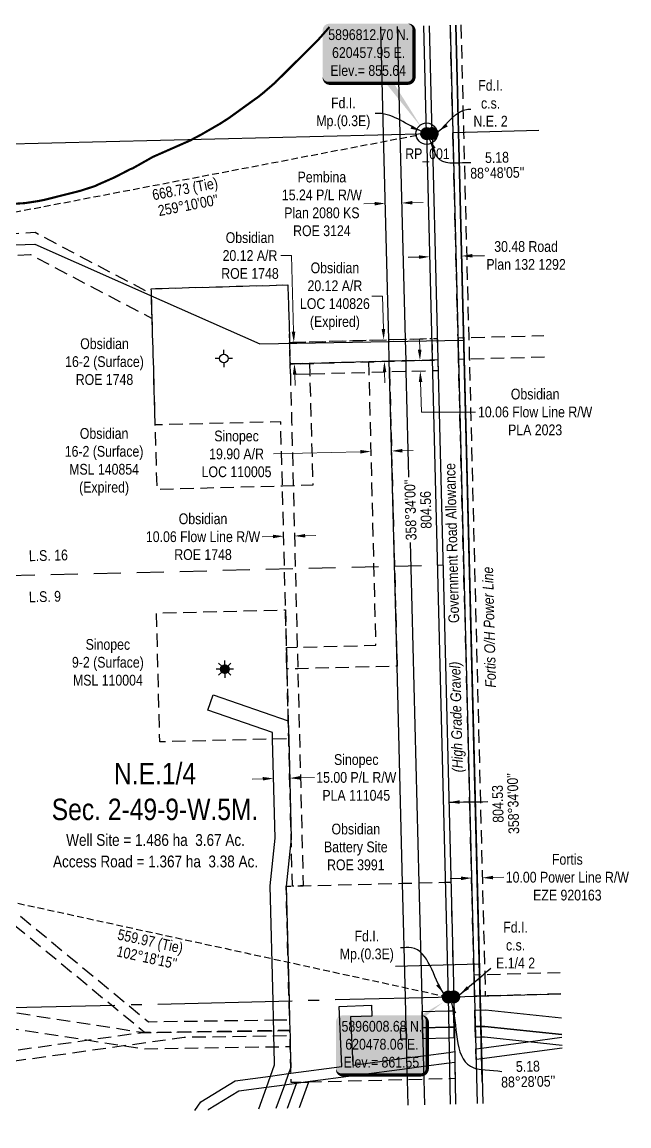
# Model space of a CAD drawing. Extents: x 618101 to 622839, y 5895887 to 5899273.
# Drawn here: x 620082 to 620646, y 5895889 to 5896917 of the extents above; entities that cross this region are included whole.
import ezdxf
from ezdxf.enums import TextEntityAlignment as Align

# ---------------------------------------------------------------- set-up
doc = ezdxf.new("R2010")
doc.units = 0
doc.header["$LTSCALE"] = 5
doc.header["$PDSIZE"] = 0.5
for name, pattern in [('DASHDOT2', [12.7, 6.35, -3.175, 0, -3.175]), ('foc-ACCESSROAD', [3.75, 2.5, -1.25]), ('foc-FLOWLINE', [3.75, 2.5, -1.25]), ('foc-LSD', [8, 5, -3]), ('foc-QUARTERLINE', [33, 25, -3, 2, -3]), ('foc-TIELINE', [1.875, 1.25, -0.625])]:
    doc.linetypes.add(name, pattern=pattern)
doc.layers.get('Defpoints').update_dxf_attribs({"color": 9})
for name, color, linetype in [('35', 37, 'Continuous'), ('AS-POWER', 104, 'foc-POWER'), ('AS-POWER-T', 104, 'Continuous'), ('AS-WILDLIFE', 131, 'DASHDOT2'), ('C-AR', 13, 'foc-ACCESSROAD'), ('C-FLOWLINE', 13, 'foc-FLOWLINE'), ('C-RW', 13, 'Continuous'), ('C-SYMBOL', 7, 'Continuous'), ('C-WS', 13, 'foc-ACCESSROAD'), ('DETAIL-T', 7, 'Continuous'), ('F-AR', 190, 'foc-ACCESSROAD'), ('F-EZE', 190, 'foc-FLOWLINE'), ('F-RW', 190, 'Continuous'), ('F-WS', 190, 'foc-ACCESSROAD'), ('F-WS-S', 8, 'Continuous'), ('L-AREAREQUIRED', 7, 'Continuous'), ('L-AREAWORK', 5, 'Continuous'), ('L-BD', 7, 'Continuous'), ('L-MON', 1, 'Continuous'), ('L-MON-T', 1, 'Continuous'), ('L-QSEC', 8, 'foc-QUARTERLINE'), ('L-ROAD-T', 7, 'Continuous'), ('L-SEC', 7, 'Continuous'), ('L-SECTION-LSD', 7, 'foc-LSD'), ('L-TIE', 7, 'foc-TIELINE'), ('L-TITLEDB', 4, 'Continuous'), ('L-TITLEDB-T', 4, 'Continuous')]:
    doc.layers.add(name, color=color, linetype=linetype)
for name, color, linetype, lineweight in [('C-AR-T', 13, 'Continuous', 9), ('C-FLOWLINE-T', 13, 'Continuous', 9), ('C-WS-T', 13, 'Continuous', 9), ('F-AR-T', 190, 'Continuous', 9), ('F-EZE-T', 190, 'Continuous', 9), ('F-RW-T', 190, 'Continuous', 9), ('F-WS-T', 190, 'Continuous', 9), ('T-TEXT', 48, 'Continuous', 18)]:
    doc.layers.add(name, color=color, linetype=linetype, lineweight=lineweight)
doc.styles.add('100L', font='ARIALN.TTF', dxfattribs={"height": 11})
doc.styles.add('175L', font='ARIALN.TTF', dxfattribs={"height": 20})
doc.styles.add('80', font='ARIALN.TTF', dxfattribs={"height": 10})
doc.styles.add('80CG', font='ARIALN.TTF', dxfattribs={"height": 10})
doc.styles.add('80L', font='ARIALN.TTF', dxfattribs={"height": 10})
doc.styles.add('80LS', font='ARIALNI.TTF', dxfattribs={"height": 10})
doc.styles.add('foc-LtypeFont', font='ARIALN.TTF', dxfattribs={"height": 7.35})
doc.linetypes.add('foc-POWER', pattern='A,6,-1,["P",foc-LtypeFont,S=0.2,R=0,X=-0.625,Y=-0.75],-1.24,4', length=12.24)
doc.linetypes.add('foc-POWER-NOLINE', pattern='A,0,-4,["P",foc-LtypeFont,S=0.2,R=0,X=-0.625,Y=-0.75],-8.24', length=12.24)
doc.dimstyles.new('Compass 5 000', dxfattribs={"dimscale": 5, "dimtxt": 9, "dimasz": 2, "dimexe": 0.2, "dimexo": 0.0625, "dimgap": 0.5, "dimtad": 0, "dimtih": 1, "dimtoh": 1, "dimzin": 0, "dimdsep": 46, "dimtxsty": '80CG', "dimcen": 0.1, "dimse1": 1, "dimse2": 1, "dimclrd": 256, "dimclrt": 256, "dimaunit": 1, "dimadec": 4, "dimazin": 0, "dimtfac": 0.06, "dimtofl": 0, "dimtmove": 0, "dimatfit": 1, "dimfxl": 0.2, "dimtolj": 1, "dimtzin": 0, "dimlwd": -1, "dimarcsym": 0})

# ---------------------------------------------------------------- blocks, each defined once
blk = doc.blocks.new('*D417')
at = {"layer": 'Defpoints', "color": 0, "transparency": 16777216}
for p in [(620406.3, 5896516.7), (620408, 5896450.4), (620427, 5896450.8)]:
    blk.add_point(p, dxfattribs=at)
at = {"layer": 'F-AR-T', "transparency": 16777216}
for p, q in [((620396.3, 5896516.4), (620315.5, 5896514.4)), ((620435.4, 5896517.4), (620445.4, 5896517.7))]:
    blk.add_line(p, q, dxfattribs=at)
for points in [[(620396.3, 5896518.1), (620396.3, 5896514.8), (620406.3, 5896516.7)], [(620435.3, 5896519.1), (620435.4, 5896515.7), (620425.4, 5896517.2)]]:
    blk.add_solid(points, dxfattribs=at)
at = {"layer": 'F-AR-T', "transparency": 16777216, "insert": (620281.1, 5896514.4), "char_height": 10, "attachment_point": 5, "style": '80CG'}
blk.add_mtext('\\A1;Sinopec\\P19.90 A/R\\PLOC 110005', dxfattribs=at)
blk = doc.blocks.new('*D418')
at = {"layer": 'C-AR-T', "transparency": 16777216}
for p, q in [((620416.9, 5896661.2), (620406.9, 5896661.2)), ((620417.7, 5896630.7), (620416.9, 5896661.2)), ((620418.8, 5896590.6), (620419.1, 5896580.6))]:
    blk.add_line(p, q, dxfattribs=at)
for points in [[(620419.4, 5896630.7), (620416.1, 5896630.6), (620418, 5896620.7)], [(620420.5, 5896590.6), (620417.2, 5896590.5), (620418.6, 5896600.6)]]:
    blk.add_solid(points, dxfattribs=at)
at = {"layer": 'Defpoints', "color": 0, "transparency": 16777216}
for p in [(620362.9, 5896619.2), (620418, 5896620.7), (620363.4, 5896599.1)]:
    blk.add_point(p, dxfattribs=at)
at = {"layer": 'C-AR-T', "transparency": 16777216, "insert": (620372.6, 5896661.2), "char_height": 10, "attachment_point": 5, "style": '80CG'}
blk.add_mtext('\\A1;Obsidian\\P20.12 A/R\\PLOC 140826\\P(Expired)', dxfattribs=at)
blk = doc.blocks.new('GAS')
h = blk.add_hatch(color=255)
h.dxf.hatch_style = 1
edge = h.paths.add_edge_path()
edge.add_arc((0, 0), 0.9, 0, 360)
for p, q in [((-0.81, 0), (-1.62, 0)), ((-0.57, 0.57), (-1.14, 1.14)), ((0, 0.81), (0, 1.62)), ((0.57, 0.57), (1.14, 1.14)), ((1.62, 0), (0.81, 0)), ((-0.57, -0.57), (-1.14, -1.14)), ((0, -0.81), (0, -1.62)), ((1.14, -1.14), (0.57, -0.57))]:
    blk.add_line(p, q)
blk.add_circle((0, 0), 0.8)
blk = doc.blocks.new('GABD')
for p, q in [((-0.81, 0), (-1.62, 0)), ((0, 0.81), (0, 1.62)), ((1.62, 0), (0.81, 0)), ((0, -0.81), (0, -1.62))]:
    blk.add_line(p, q)
blk.add_circle((0, 0), 0.8)
blk = doc.blocks.new('*D421')
at = {"layer": 'Defpoints', "color": 0, "transparency": 16777216}
for p in [(620315.5, 5896212.2), (620318.9, 5896077.8), (620333.9, 5896078.1)]:
    blk.add_point(p, dxfattribs=at)
at = {"layer": 'F-RW-T', "transparency": 16777216}
for p, q in [((620340.5, 5896212.8), (620353.5, 5896213.1)), ((620305.5, 5896211.9), (620295.5, 5896211.7))]:
    blk.add_line(p, q, dxfattribs=at)
for points in [[(620305.5, 5896213.6), (620305.6, 5896210.3), (620315.5, 5896212.2)], [(620340.5, 5896214.5), (620340.6, 5896211.1), (620330.5, 5896212.5)]]:
    blk.add_solid(points, dxfattribs=at)
at = {"layer": 'F-RW-T', "transparency": 16777216, "insert": (620392.5, 5896213.1), "char_height": 10, "attachment_point": 5, "style": '80CG'}
blk.add_mtext('\\A1;Sinopec\\P15.00 P/L R/W\\PPLA 111045', dxfattribs=at)
blk = doc.blocks.new('*D422')
at = {"layer": 'C-AR-T', "transparency": 16777216}
for p, q in [((620344.9, 5896438.3), (620354.9, 5896438.5)), ((620314.9, 5896437.5), (620304.9, 5896437.3))]:
    blk.add_line(p, q, dxfattribs=at)
for points in [[(620314.9, 5896439.2), (620314.9, 5896435.9), (620324.9, 5896437.8)], [(620344.9, 5896439.9), (620345, 5896436.6), (620335, 5896438)]]:
    blk.add_solid(points, dxfattribs=at)
at = {"layer": 'Defpoints', "color": 0, "transparency": 16777216}
for p in [(620324.9, 5896437.8), (620330.2, 5896224.6), (620340.3, 5896224.9)]:
    blk.add_point(p, dxfattribs=at)
at = {"layer": 'C-AR-T', "transparency": 16777216, "insert": (620249.9, 5896437.3), "char_height": 10, "attachment_point": 5, "style": '80CG'}
blk.add_mtext('\\A1;Obsidian\\P10.06 Flow Line R/W\\PROE 1748', dxfattribs=at)
blk = doc.blocks.new('*D423')
at = {"layer": 'C-AR-T', "transparency": 16777216}
for p, q in [((620332.2, 5896699.1), (620322.2, 5896699.1)), ((620334.1, 5896628.4), (620332.2, 5896699.1)), ((620335.2, 5896588.3), (620335.5, 5896578.3))]:
    blk.add_line(p, q, dxfattribs=at)
for points in [[(620335.8, 5896628.4), (620332.4, 5896628.3), (620334.4, 5896618.4)], [(620336.9, 5896588.3), (620333.5, 5896588.3), (620334.9, 5896598.3)]]:
    blk.add_solid(points, dxfattribs=at)
at = {"layer": 'Defpoints', "color": 0, "transparency": 16777216}
for p in [(620334.4, 5896618.4), (620336, 5896618.4), (620336.5, 5896598.3)]:
    blk.add_point(p, dxfattribs=at)
at = {"layer": 'C-AR-T', "transparency": 16777216, "insert": (620293.6, 5896699.1), "char_height": 10, "attachment_point": 5, "style": '80CG'}
blk.add_mtext('\\A1;Obsidian\\P20.12 A/R\\PROE 1748', dxfattribs=at)
blk = doc.blocks.new('*D424')
at = {"layer": 'Defpoints', "color": 0, "transparency": 16777216}
for p in [(620419.5, 5896747.7), (620434.5, 5896155.3), (620449.7, 5896155.6)]:
    blk.add_point(p, dxfattribs=at)
at = {"layer": 'F-RW-T', "transparency": 16777216}
for p, q in [((620409.5, 5896747.5), (620399.6, 5896747.2)), ((620444.8, 5896748.4), (620454.8, 5896748.6))]:
    blk.add_line(p, q, dxfattribs=at)
for points in [[(620409.5, 5896749.1), (620409.6, 5896745.8), (620419.5, 5896747.7)], [(620444.7, 5896750), (620444.8, 5896746.7), (620434.8, 5896748.1)]]:
    blk.add_solid(points, dxfattribs=at)
at = {"layer": 'F-RW-T', "transparency": 16777216, "insert": (620360.5, 5896747.2), "char_height": 10, "attachment_point": 5, "style": '80CG'}
blk.add_mtext('\\A1;Pembina\\P15.24 P/L R/W\\PPlan 2080 KS\\PROE 3124', dxfattribs=at)
blk = doc.blocks.new('fdia')
at = {"color": 255, "const_width": 1}
blk.add_lwpolyline([(-0.5, 0, 1), (0.5, 0, 1)], format="xyb", close=True, dxfattribs=at)
blk = doc.blocks.new('Fdiaa')
blk.add_blockref('fdia', (0, 0))
blk = doc.blocks.new('fdib')
at = {"color": 1, "const_width": 1.6}
blk.add_lwpolyline([(-0.4, 0, 1), (0.4, 0, 1)], format="xyb", close=True, dxfattribs=at)
at = {"color": 1}
blk.add_circle((0, 0), 0.8, dxfattribs=at)
blk = doc.blocks.new('Fdibb')
blk.add_blockref('fdib', (0, 0))
blk = doc.blocks.new('fdicc')
for name in ['Fdibb', 'Fdiaa']:
    blk.add_blockref(name, (0, 0))
blk = doc.blocks.new('FDI')
blk.add_blockref('fdicc', (0, 0))
blk = doc.blocks.new('*D435')
at = {"layer": 'Defpoints', "color": 0, "transparency": 16777216}
for p in [(620460.8, 5896698), (620475.9, 5896093.8), (620505.6, 5896094.6)]:
    blk.add_point(p, dxfattribs=at)
at = {"layer": 'L-TITLEDB-T', "transparency": 16777216}
for p, q in [((620450.8, 5896697.7), (620440.8, 5896697.5)), ((620500.5, 5896699), (620511.8, 5896699.2))]:
    blk.add_line(p, q, dxfattribs=at)
for points in [[(620450.8, 5896699.4), (620450.9, 5896696.1), (620460.8, 5896698)], [(620500.5, 5896700.6), (620500.5, 5896697.3), (620490.5, 5896698.7)]]:
    blk.add_solid(points, dxfattribs=at)
at = {"layer": 'L-TITLEDB-T', "transparency": 16777216, "insert": (620550.5, 5896699.2), "char_height": 10, "attachment_point": 5, "style": '80CG'}
blk.add_mtext('\\A1;30.48 Road\\PPlan 132 1292', dxfattribs=at)
blk = doc.blocks.new('*U440')
h = blk.add_hatch(color=254)
edge = h.paths.add_edge_path()
edge.add_line((-36.5, -28.5), (36.5, -28.5))
edge.add_arc((36.5, -22.5), 6, 270, 360)
edge.add_line((42.5, -22.5), (42.5, 21))
edge.add_arc((36.5, 21), 6, 0, 90)
edge.add_line((36.5, 27), (-36.5, 27))
edge.add_arc((-36.5, 21), 6, 90, 180)
edge.add_line((-42.5, 21), (-42.5, -22.5))
edge.add_arc((-36.5, -22.5), 6, 180, 270)
at = {"color": 1, "flags": 128}
blk.add_lwpolyline([(-36.5, -28.5, 3, 3, 0), (36.5, -28.5, 3, 3, 0.414214), (42.5, -22.5, 3, 3, 0), (42.5, 21, 3, 0, 0.414214), (36.5, 27, 0, 0, 0), (-36.5, 27, 0, 0, 0.414214), (-42.5, 21, 0, 0, 0), (-42.5, -22.5, 0, 3, 0.414214)], format="xyseb", close=True, dxfattribs=at)
blk.add_lwpolyline([(50.3, -70.9, 0, 10, 0), (0, 0, 5, 5, 0)], format="xyseb", dxfattribs=at)
at = {"color": 1, "style": '80'}
blk.add_attdef('ENTER_TEXT_001', (-36, -5), '', height=10, dxfattribs=at)
blk = doc.blocks.new('*U441')
h = blk.add_hatch(color=254)
edge = h.paths.add_edge_path()
edge.add_line((-36.5, -28.5), (36.5, -28.5))
edge.add_arc((36.5, -22.5), 6, 270, 360)
edge.add_line((42.5, -22.5), (42.5, 21))
edge.add_arc((36.5, 21), 6, 0, 90)
edge.add_line((36.5, 27), (-36.5, 27))
edge.add_arc((-36.5, 21), 6, 90, 180)
edge.add_line((-42.5, 21), (-42.5, -22.5))
edge.add_arc((-36.5, -22.5), 6, 180, 270)
at = {"color": 1, "flags": 128}
blk.add_lwpolyline([(57.7, 39.5, 0, 10, 0), (0, 0, 5, 5, 0)], format="xyseb", dxfattribs=at)
blk.add_lwpolyline([(-36.5, -28.5, 3, 3, 0), (36.5, -28.5, 3, 3, 0.414214), (42.5, -22.5, 3, 3, 0), (42.5, 21, 3, 0, 0.414214), (36.5, 27, 0, 0, 0), (-36.5, 27, 0, 0, 0.414214), (-42.5, 21, 0, 0, 0), (-42.5, -22.5, 0, 3, 0.414214)], format="xyseb", close=True, dxfattribs=at)
at = {"color": 1, "style": '80'}
blk.add_attdef('ENTER_TEXT_001', (-36, -5), '', height=10, dxfattribs=at)
blk = doc.blocks.new('*D453')
at = {"layer": 'Defpoints', "color": 0, "transparency": 16777216}
for p in [(620486.5, 5896648), (620496.5, 5896648.2), (620509.8, 5896119.7)]:
    blk.add_point(p, dxfattribs=at)
at = {"layer": 'F-EZE-T', "transparency": 16777216}
for p, q in [((620519.8, 5896120), (620529.8, 5896120.2)), ((620489.8, 5896119.2), (620479.8, 5896119))]:
    blk.add_line(p, q, dxfattribs=at)
for points in [[(620489.8, 5896120.9), (620489.8, 5896117.5), (620499.8, 5896119.5)], [(620519.8, 5896121.6), (620519.8, 5896118.3), (620509.8, 5896119.7)]]:
    blk.add_solid(points, dxfattribs=at)
at = {"layer": 'F-EZE-T', "transparency": 16777216, "insert": (620588.9, 5896120.2), "char_height": 10, "attachment_point": 5, "style": '80CG'}
blk.add_mtext('\\A1;Fortis\\P10.00 Power Line R/W\\PEZE 920163', dxfattribs=at)

msp = doc.modelspace()

# ---------------------------------------------------------------- linework, layer by layer
at = {"layer": '35', "color": 3}
msp.add_circle((620457.947, 5896812.699), 9.996, dxfattribs=at)
at = {"layer": 'AS-POWER', "linetype": 'foc-POWER-NOLINE', "flags": 128}
msp.add_lwpolyline([(620509.731, 5895930.129), (620485.05, 5896913.796)], dxfattribs=at)
at = {"layer": 'AS-POWER', "flags": 128}
for points in [[(619561.577, 5896669.623), (619594.631, 5896692.42), (620093.358, 5896709.613), (620211.418, 5896657.249), (620302.62, 5896617.055), (620492.415, 5896620.294)], [(620428.852, 5896037.566), (620506.986, 5896039.526)]]:
    msp.add_lwpolyline(points, dxfattribs=at)
at = {"layer": 'C-AR', "flags": 128}
msp.add_lwpolyline([(619562.076, 5896649.576), (619602.214, 5896677.984), (620089.089, 5896700.16), (620202.591, 5896640.56), (620201.932, 5896663.336), (620093.616, 5896720.5), (619595.461, 5896697.845), (619561.474, 5896673.791)], dxfattribs=at)
msp.add_lwpolyline([(620348.906, 5896598.676), (620330.95, 5896598.185), (620330.388, 5896618.286), (620422.743, 5896620.821), (620437.972, 5896621.238), (620462.719, 5896621.91), (620463.222, 5896601.803), (620438.479, 5896601.126), (620423.25, 5896600.711), (620406.784, 5896600.258), (620404.208, 5896600.188), (620348.906, 5896598.676)], close=True, dxfattribs=at)
at = {"layer": 'C-FLOWLINE', "flags": 128}
msp.add_lwpolyline([(620349.177, 5896588.619), (620331.202, 5896588.128), (620330.95, 5896598.185), (620348.906, 5896598.676), (620404.208, 5896600.188), (620406.784, 5896600.258), (620423.25, 5896600.711), (620438.479, 5896601.126), (620462.398, 5896601.78), (620468.427, 5896601.942), (620468.679, 5896591.879), (620462.65, 5896591.721), (620438.732, 5896591.086), (620423.503, 5896590.681), (620404.461, 5896590.128), (620349.177, 5896588.619)], close=True, dxfattribs=at)
for points in [[(619576.463, 5896071.121), (619676.879, 5896055.617), (619916.927, 5896018.551), (619932.241, 5896016.187), (620048.426, 5895998.246), (620195.581, 5895975.532), (620315.714, 5895977.304), (620330.723, 5895977.526), (620330.853, 5895972.495), (620331.11, 5895962.281), (620316.097, 5895962.059), (620194.523, 5895960.266), (620175.995, 5895963.125), (620141.489, 5895968.453), (619962.223, 5895996.126), (619932.638, 5896000.699), (619917.324, 5896003.063), (619677.264, 5896040.129), (619576.848, 5896055.633)], [(619658.961, 5895888.65), (619674.758, 5895903.431), (619677.567, 5895900.428), (619680.666, 5895903.327), (619681.341, 5895903.958), (619919.013, 5895937.27), (619934.212, 5895939.4), (619942.619, 5895940.58), (620141.489, 5895968.453), (620191.565, 5895975.472), (620195.581, 5895975.532), (620315.714, 5895977.304), (620330.723, 5895977.526), (620330.853, 5895972.495), (620315.841, 5895972.273), (620232.478, 5895971.043), (620175.995, 5895963.125), (619965.025, 5895933.556), (620059.206, 5895898.531)]]:
    msp.add_lwpolyline(points, dxfattribs=at)
at = {"layer": 'C-FLOWLINE-T'}
msp.add_line((620451.501, 5896611.481), (620451.228, 5896621.477), dxfattribs=at)
msp.add_lwpolyline([(620452.321, 5896581.431), (620453.085, 5896553.428), (620503.489, 5896553.428)], dxfattribs=at)
for points in [[(620453.167, 5896611.527), (620449.834, 5896611.436), (620451.773, 5896601.485)], [(620453.987, 5896581.477), (620450.655, 5896581.386), (620452.048, 5896591.427)]]:
    msp.add_solid(points, dxfattribs=at)
at = {"layer": 'C-RW'}
for points in [[(620583.801, 5895973.784), (620512.07, 5895981.369), (620508.475, 5895981.275), (620503.27, 5895981.149), (620502.887, 5895996.378), (620512.682, 5895996.625), (620583.407, 5895989.158)], [(620328.566, 5895905.181), (620336.883, 5895928.185), (620337.202, 5895929.065), (620344.979, 5895929.261), (620348.004, 5895929.336), (620339.366, 5895905.448)]]:
    msp.add_lwpolyline(points, dxfattribs=at)
msp.add_lwpolyline([(620453.753, 5895995.144), (620477.602, 5895995.743), (620482.784, 5895995.874), (620483.166, 5895980.645), (620477.985, 5895980.514), (620454.137, 5895979.915), (620453.753, 5895995.144)], close=True, dxfattribs=at)
at = {"layer": 'C-WS', "flags": 128}
for points in [[(620328.889, 5896671.899), (620330.388, 5896618.286), (620422.743, 5896620.821), (620437.972, 5896621.238), (620461.893, 5896621.889), (620467.925, 5896622.04), (620468.427, 5896601.942), (620462.398, 5896601.78), (620438.479, 5896601.126), (620423.25, 5896600.711), (620406.784, 5896600.258), (620404.208, 5896600.188), (620348.906, 5896598.676), (620330.95, 5896598.185), (620331.202, 5896588.128), (620332.288, 5896544.648), (620333.785, 5896484.719), (620337.538, 5896334.442), (620338.037, 5896314.448), (620343.086, 5896112.256), (620342.137, 5896112.232), (620333.031, 5896112.003), (620331.927, 5896156.214), (620329.605, 5896249.214), (620329.193, 5896265.79), (620327.99, 5896314.195), (620327.488, 5896334.19), (620326.607, 5896369.196), (620323.73, 5896484.447), (620322.232, 5896544.397), (620205.459, 5896541.48), (620202.591, 5896640.56), (620201.932, 5896663.336), (620201.789, 5896668.296), (620328.889, 5896671.899)], [(620330.388, 5896618.286), (620330.95, 5896598.185), (620348.906, 5896598.676), (620349.177, 5896588.619), (620352.084, 5896485.213), (620333.785, 5896484.719), (620323.73, 5896484.447), (620207.201, 5896481.298), (620205.459, 5896541.48), (620202.591, 5896640.56), (620201.932, 5896663.336), (620201.789, 5896668.296), (620328.889, 5896671.899), (620330.388, 5896618.286)]]:
    msp.add_lwpolyline(points, close=True, dxfattribs=at)
msp.add_lwpolyline([(620567.653, 5896604.458), (620497.682, 5896602.703), (620492.863, 5896602.582), (620487.681, 5896602.452), (620487.176, 5896622.577), (620492.358, 5896622.707), (620497.177, 5896622.827), (620567.138, 5896624.583)], dxfattribs=at)
at = {"layer": 'F-AR', "flags": 128}
msp.add_lwpolyline([(620423.503, 5896590.681), (620430.407, 5896316.773), (620338.037, 5896314.448), (620327.99, 5896314.195), (620327.488, 5896334.19), (620337.538, 5896334.442), (620395.839, 5896335.91), (620410.833, 5896336.287), (620404.589, 5896585.019), (620404.461, 5896590.128), (620404.208, 5896600.188), (620406.784, 5896600.258), (620423.25, 5896600.711), (620423.503, 5896590.681)], close=True, dxfattribs=at)
msp.add_lwpolyline([(620582.834, 5896011.558), (620512.561, 5896009.726), (620507.74, 5896009.6), (620502.559, 5896009.465), (620502.057, 5896029.471), (620507.238, 5896029.605), (620512.059, 5896029.73), (620582.322, 5896031.564)], dxfattribs=at)
at = {"layer": 'F-EZE', "flags": 128}
msp.add_lwpolyline([(620489.875, 5896913.916), (620492.382, 5896814), (620497.177, 5896622.827), (620497.682, 5896602.703), (620512.059, 5896029.73), (620512.561, 5896009.726), (620507.74, 5896009.6), (620502.559, 5896009.465), (620502.057, 5896029.471), (620487.681, 5896602.452), (620487.176, 5896622.577), (620482.38, 5896813.735), (620479.872, 5896913.668)], dxfattribs=at)
at = {"layer": 'F-RW'}
for points in [[(620440.699, 5895907.95), (620440.111, 5895931.647), (620439.857, 5895941.872), (620439.602, 5895951.981), (620439.159, 5895969.56), (620438.905, 5895979.612), (620438.194, 5896007.848), (620435.504, 5896114.575), (620430.407, 5896316.773), (620423.503, 5896590.681), (620423.25, 5896600.711), (620422.743, 5896620.821), (620417.922, 5896812.1), (620415.428, 5896912.073)], [(620430.658, 5896912.45), (620433.151, 5896812.478), (620437.972, 5896621.238), (620438.479, 5896601.126), (620438.732, 5896591.086), (620450.734, 5896114.957), (620453.424, 5896008.224), (620453.753, 5895995.144), (620454.137, 5895979.915), (620454.39, 5895969.863), (620454.791, 5895954), (620455.046, 5895943.892), (620455.345, 5895932.029), (620455.942, 5895908.326)], [(620301.7, 5895904.518), (620308.897, 5895924.464), (620312.742, 5895935.118), (620316.512, 5895945.566), (620316.098, 5895962.059), (620315.841, 5895972.273), (620315.714, 5895977.304), (620315.462, 5895987.368), (620315.024, 5896004.81), (620312.324, 5896112.292), (620316.911, 5896156.642), (620314.615, 5896248.839), (620314.46, 5896255.075), (620254.406, 5896275.81), (620259.39, 5896289.958), (620329.192, 5896265.79), (620329.605, 5896249.214), (620331.927, 5896156.214), (620327.338, 5896111.861), (620330.015, 5896005.179), (620330.457, 5895987.588), (620330.723, 5895977.526), (620330.853, 5895972.495), (620331.112, 5895962.281), (620331.572, 5895943.192), (620329.46, 5895937.337), (620325.625, 5895926.688), (620317.782, 5895904.915)], [(620242.28, 5895903.051), (620247.736, 5895911.015), (620279.832, 5895930.744), (620312.742, 5895935.118), (620329.46, 5895937.337), (620331.711, 5895937.64), (620379.186, 5895943.951), (620376.681, 5895999.706), (620406.647, 5896001.052), (620407.099, 5895991.007), (620387.177, 5895990.112), (620389.191, 5895945.28), (620439.602, 5895951.981), (620454.791, 5895954), (620478.57, 5895957.161), (620484.126, 5895957.911), (620484.3, 5895947.76), (620478.824, 5895947.052), (620455.046, 5895943.892), (620439.857, 5895941.872), (620344.979, 5895929.261), (620336.883, 5895928.185), (620325.625, 5895926.688), (620308.897, 5895924.464), (620283.277, 5895921.059), (620254.823, 5895903.57), (620254.677, 5895903.357)], [(620584.061, 5895963.646), (620552.48, 5895966.986), (620511.666, 5895971.302), (620508.727, 5895971.219), (620503.522, 5895971.097), (620503.27, 5895981.149), (620508.475, 5895981.275), (620512.07, 5895981.369), (620583.801, 5895973.784)], [(620584.127, 5895961.045), (620509.211, 5895951.055), (620504.041, 5895950.404), (620503.787, 5895960.513), (620508.968, 5895961.177), (620552.48, 5895966.986), (620583.868, 5895971.158)]]:
    msp.add_lwpolyline(points, dxfattribs=at)
for points in [[(620438.905, 5895979.612), (620439.159, 5895969.56), (620433.913, 5895969.457), (620433.712, 5895979.51), (620438.905, 5895979.612)], [(620454.137, 5895979.915), (620477.985, 5895980.514), (620483.166, 5895980.645), (620483.418, 5895970.593), (620478.237, 5895970.463), (620454.39, 5895969.863), (620454.137, 5895979.915)]]:
    msp.add_lwpolyline(points, close=True, dxfattribs=at)
at = {"layer": 'F-WS', "flags": 128}
msp.add_lwpolyline([(620329.193, 5896265.79), (620329.605, 5896249.214), (620314.615, 5896248.839), (620209.687, 5896246.221), (620206.692, 5896366.197), (620326.607, 5896369.196), (620327.488, 5896334.19), (620327.99, 5896314.195), (620329.193, 5896265.79)], close=True, dxfattribs=at)
at = {"layer": 'L-QSEC'}
for p, q in [((619713.04, 5895990.012), (620482.456, 5896008.94)), ((620482.456, 5896008.94), (620582.834, 5896011.561))]:
    msp.add_line(p, q, dxfattribs=at)
at = {"layer": 'L-SEC'}
for p, q in [((620479.872, 5896913.668), (620482.38, 5896813.735)), ((619658.532, 5896793.308), (620463.156, 5896812.808)), ((620482.38, 5896813.735), (620562.241, 5896815.858)), ((620482.38, 5896813.735), (620502.559, 5896009.465)), ((620483.255, 5896008.815), (620484.963, 5895909.042)), ((620502.559, 5896009.465), (620505.066, 5895909.539))]:
    msp.add_line(p, q, dxfattribs=at)
at = {"layer": 'L-SEC', "flags": 128}
for points in [[(620463.156, 5896812.808), (620460.624, 5896913.18)], [(620463.156, 5896812.808), (620483.255, 5896008.815)]]:
    msp.add_lwpolyline(points, dxfattribs=at)
at = {"layer": 'L-SECTION-LSD'}
msp.add_line((619668.532, 5896391.236), (620473.199, 5896411.092), dxfattribs=at)
at = {"layer": 'L-TIE', "flags": 128}
for points in [[(620457.947, 5896812.699), (619801.367, 5896687.055)], [(619931.141, 5896127.967), (620478.056, 5896008.676)]]:
    msp.add_lwpolyline(points, dxfattribs=at)
at = {"layer": 'L-TITLEDB'}
for p, q in [((620485.05, 5896913.796), (620487.558, 5896813.865)), ((620487.558, 5896813.865), (620507.737, 5896009.595)), ((620478.056, 5896008.676), (620479.784, 5895908.914)), ((620507.737, 5896009.595), (620510.244, 5895909.666))]:
    msp.add_line(p, q, dxfattribs=at)
at = {"layer": 'L-TITLEDB', "flags": 128}
for points in [[(620457.947, 5896812.699), (620455.423, 5896913.049)], [(620457.947, 5896812.699), (620478.056, 5896008.676)]]:
    msp.add_lwpolyline(points, dxfattribs=at)

# ---------------------------------------------------------------- block references
at = {"layer": 'DETAIL-T'}
ref = msp.add_blockref('*U440', (620403.745, 5896888.086), dxfattribs=dict(at, xscale=0.99964604, yscale=0.99964604, zscale=0.99964604))
ref.add_attrib('ENTER_TEXT_001', '5896812.70 N.', (620366.439, 5896899.854), dxfattribs={"layer": '0', "color": 1, "height": 9.99646, "style": '80'})
ref.add_attrib('ENTER_TEXT_002', '620457.95 E.', (620369.961, 5896883.153), dxfattribs={"layer": '0', "color": 1, "height": 9.99646, "style": '80'})
ref.add_attrib('ENTER_TEXT_003', 'Elev.= 855.64', (620368.393, 5896866.451), dxfattribs={"layer": '0', "color": 1, "height": 9.99646, "style": '80'})
ref = msp.add_blockref('*U441', (620416.09, 5895964.65), dxfattribs=dict(at, xscale=0.99964604, yscale=0.99964604, zscale=0.99964604))
ref.add_attrib('ENTER_TEXT_001', '5896008.68 N.', (620378.784, 5895976.418), dxfattribs={"layer": '0', "color": 1, "height": 9.99646, "style": '80'})
ref.add_attrib('ENTER_TEXT_002', '620478.06 E.', (620382.306, 5895959.717), dxfattribs={"layer": '0', "color": 1, "height": 9.99646, "style": '80'})
ref.add_attrib('ENTER_TEXT_003', 'Elev.= 861.55', (620380.694, 5895943.015), dxfattribs={"layer": '0', "color": 1, "height": 9.99646, "style": '80'})
at = {"layer": 'F-WS-S', "xscale": 5, "yscale": 5, "zscale": 5}
for name, p in [('GABD', (620269.208, 5896603.371)), ('GAS', (620270.13, 5896313.982))]:
    msp.add_blockref(name, p, dxfattribs=at)
at = {"layer": 'L-MON', "xscale": 4.9982302, "yscale": 4.9982302, "zscale": 4.9982302}
for p in [(620457.947, 5896812.699), (620463.156, 5896812.808), (620478.056, 5896008.676), (620483.255, 5896008.815)]:
    msp.add_blockref('FDI', p, dxfattribs=at)

# ---------------------------------------------------------------- texts
at = {"layer": '35', "color": 3, "style": '80'}
msp.add_attdef('RP_001', (620438.092, 5896788.953), 'RP', height=9.9965, dxfattribs=at)
at = {"layer": 'AS-POWER-T', "insert": (620512.593, 5896296.304), "char_height": 9.99645, "attachment_point": 1, "rotation": 91.457974, "style": '80CG'}
msp.add_mtext_dynamic_manual_height_columns('\\pi0.3461;{\\fArial Narrow|b0|i1|c0|p34;Fortis O/H Power Line}', width=112.50109, gutter_width=50, heights=[0], dxfattribs=at)
at = {"layer": 'C-FLOWLINE-T', "insert": (620558.93, 5896553.428), "char_height": 10, "attachment_point": 5, "style": '80CG'}
msp.add_mtext('\\A1;Obsidian\\P10.06 Flow Line R/W\\PPLA 2023', dxfattribs=at)
at = {"layer": 'C-SYMBOL', "color": 3, "insert": (620205.23, 5896226.75), "char_height": 20, "width": 190.50014, "attachment_point": 2, "style": '175L'}
msp.add_mtext('N.E.1/4\\PSec. 2-49-9-W.5M.', dxfattribs=at)
at = {"layer": 'C-WS-T', "char_height": 10, "attachment_point": 5, "style": '80CG'}
for s, insert in [('\\A1;Obsidian\\P16-2 (Surface)\\PROE 1748', (620158.213, 5896600.326)), ('\\A1;Obsidian\\P16-2 (Surface)\\PMSL 140854\\P(Expired)', (620157.843, 5896506.987)), ('\\A1;Obsidian\\PBattery Site\\PROE 3991', (620392.077, 5896148.39))]:
    msp.add_mtext(s, dxfattribs=dict(at, insert=insert))
at = {"layer": 'F-WS-T', "insert": (620161.363, 5896320.326), "char_height": 10, "attachment_point": 5, "style": '80CG'}
msp.add_mtext('\\A1;Sinopec\\P9-2 (Surface)\\PMSL 110004', dxfattribs=at)
at = {"layer": 'L-AREAREQUIRED', "color": 5, "style": '100L'}
msp.add_text('Well Site = 1.486 ha  3.67 Ac.', height=10.99611, dxfattribs=at).set_placement((620205.728, 5896146.114), align=Align.BOTTOM_CENTER)
at = {"layer": 'L-AREAWORK', "color": 5, "style": '100L'}
msp.add_text('Access Road = 1.367 ha  3.38 Ac.', height=10.99611, dxfattribs=at).set_placement((620205.728, 5896126.121), align=Align.BOTTOM_CENTER)
at = {"layer": 'L-BD', "style": '80L'}
for s, height, rotation, p in [('5.18', 9.9965, 1.1988, (620523.442, 5896790.513)), ("88°48'05''", 9.9965, 1.1988, (620523.74, 5896776.271)), ('668.73 (Tie)', 9.99646, 10.8332, (620233.336, 5896760.048)), ("259°10'00''", 9.99646, 10.8332, (620236.013, 5896746.057)), ('804.56', 9.9965, 91.4327, (620457.211, 5896462.303)), ("358°34'00''", 9.99646, 91.432, (620538.433, 5896188.886)), ('804.53', 9.9965, 91.432, (620524.192, 5896188.53)), ('559.97 (Tie)', 9.99646, 347.6956, (620200.639, 5896059.465)), ("102°18'15''", 9.99646, 347.6956, (620197.603, 5896045.547)), ('5.18', 9.9965, 1.1988, (620552.193, 5895944.153)), ("88°28'05''", 9.9965, 1.1988, (620552.491, 5895929.911))]:
    msp.add_text(s, height=height, rotation=rotation, dxfattribs=at).set_placement(p, align=Align.MIDDLE)
at = {"layer": 'L-MON-T', "char_height": 10, "attachment_point": 5, "style": '80CG'}
for s, insert, width in [('\\A1;Fd.I.\\Pc.s.\\PN.E. 2', (620517.479, 5896840.987), 31.32783), ('\\A1;Fd.I.\\PMp.(0.3E)', (620380.457, 5896831.497), 49.69754), ('\\A1;Fd.I.\\Pc.s.\\PE.1/4 2', (620540.731, 5896056.963), 35.80259), ('\\A1;Fd.I.\\PMp.(0.3E)', (620402.313, 5896055.627), 49.69754)]:
    msp.add_mtext(s, dxfattribs=dict(at, insert=insert, width=width))
at = {"layer": 'L-ROAD-T', "style": '80L'}
msp.add_text('Government Road Allowance', height=10, rotation=91.437289, dxfattribs=at).set_placement((620481.436, 5896431.408), align=Align.MIDDLE_CENTER)
at = {"layer": 'T-TEXT', "style": '80LS'}
msp.add_text('(High Grade Gravel)', height=10, rotation=91.437289, dxfattribs=at).set_placement((620485.476, 5896269.461), align=Align.MIDDLE_CENTER)

# ---------------------------------------------------------------- dimensions: what is measured, and where the dimension line sits
at = {"layer": 'C-AR-T'}
for base, p1, p2, angle, text, picture, middle in [((620334.367, 5896618.396), (620336.529, 5896598.337), (620335.978, 5896618.44), 91.572111, 'Obsidian\\P20.12 A/R\\PROE 1748', '*D423', (620293.604, 5896699.141)), ((620418.015, 5896620.691), (620363.413, 5896599.072), (620362.861, 5896619.178), 91.572111, 'Obsidian\\P20.12 A/R\\PLOC 140826\\P(Expired)', '*D418', (620372.603, 5896661.179)), ((620324.897, 5896437.782), (620340.274, 5896224.859), (620330.219, 5896224.608), 181.430218, 'Obsidian\\P10.06 Flow Line R/W\\PROE 1748', '*D422', (620249.903, 5896437.282))]:
    dim = msp.add_linear_dim(base=base, p1=p1, p2=p2, angle=angle, text=text, dimstyle='Compass 5 000', dxfattribs=at)
    dim.commit()
    dim.dimension.update_dxf_attribs({"geometry": picture, "text_midpoint": middle, "dimtype": 161})
at = {"layer": 'F-EZE-T'}
dim = msp.add_linear_dim(base=(620509.797, 5896119.715), p1=(620486.539, 5896647.95), p2=(620496.541, 5896648.201), angle=1.436817, text='Fortis\\P10.00 Power Line R/W\\PEZE 920163', dimstyle='Compass 5 000', dxfattribs=at)
dim.commit()
dim.dimension.update_dxf_attribs({"geometry": '*D453', "text_midpoint": (620588.931, 5896120.216), "dimtype": 161})
at = {"layer": 'F-RW-T'}
dim = msp.add_linear_dim(base=(620315.529, 5896212.168), p1=(620333.898, 5896078.143), p2=(620318.905, 5896077.767), angle=181.438995, text='Sinopec\\P15.00 P/L R/W\\PPLA 111045', dimstyle='Compass 5 000', dxfattribs=at)
dim.commit()
dim.dimension.update_dxf_attribs({"geometry": '*D421', "text_midpoint": (620392.54, 5896213.12), "dimtype": 161})

# ---------------------------------------------------------------- leaders
at = {"layer": 'L-BD', "path_type": 1}
for points in [[(620460.38, 5896807.703), (620469.867, 5896788.712), (620499.064, 5896785.717)], [(620478.723, 5896190.098), (620514.941, 5896190.625)], [(620481.138, 5896002.998), (620498.757, 5895944.174), (620527.815, 5895939.356)]]:
    msp.add_leader(points, dimstyle='Compass 5 000', override={"dimgap": 0.5, "dimtad": 0}, dxfattribs=at)
at = {"layer": 'L-MON-T', "path_type": 1}
for points in [[(620452.866, 5896815.001), (620413.489, 5896831.504), (620409.977, 5896831.504)], [(620468.623, 5896814.745), (620496.218, 5896835.369), (620498.952, 5896835.493)], [(620473.914, 5896012.062), (620443.824, 5896054.552), (620433.801, 5896054.52)], [(620488.866, 5896010.984), (620517.694, 5896035.549)]]:
    msp.add_leader(points, dimstyle='Compass 5 000', override={"dimgap": 0.5, "dimtad": 0}, dxfattribs=at)

# ---------------------------------------------------------------- next in the draw order: texts
at = {"layer": 'L-BD', "insert": (620437.901, 5896462.151), "char_height": 9.99646, "width": 57.55004, "attachment_point": 2, "rotation": 91.4327, "style": '80L', "bg_fill": 3, "box_fill_scale": 1.15, "bg_fill_color": 256, "bg_fill_true_color": 256, "bg_fill_transparency": 0}
msp.add_mtext("358°34'00''", dxfattribs=at)
at = {"layer": 'L-SECTION-LSD', "char_height": 10, "attachment_point": 1, "rotation": 1.413548, "style": '100L', "bg_fill": 3, "box_fill_scale": 1.5, "bg_fill_color": 256, "bg_fill_transparency": 0}
for s, width, insert in [('L.S. 16', 36.94144, (620087.701, 5896424.485)), ('L.S. 9', 30.52728, (620087.701, 5896386.2))]:
    msp.add_mtext_dynamic_manual_height_columns(s, width=width, gutter_width=55, heights=[0], dxfattribs=dict(at, insert=insert))

# ---------------------------------------------------------------- next in the draw order: linework, layer by layer
at = {"layer": 'AS-WILDLIFE', "const_width": 1.999, "flags": 128}
msp.add_lwpolyline([(620367.563, 5896912), (620357.875, 5896901), (620353.875, 5896897), (620322.875, 5896866), (620318.063, 5896861.5), (620317.375, 5896860.5), (620305.187, 5896850), (620300.813, 5896846.5), (620298.563, 5896845), (620274.375, 5896827.5), (620271.312, 5896825.5), (620265.875, 5896822), (620247.687, 5896811.5), (620241.875, 5896808.5), (620238.375, 5896806.5), (620203.187, 5896791), (620184.625, 5896780.5), (620182.062, 5896779.5), (620172.438, 5896774.5), (620170.562, 5896773.5), (620166.5, 5896771.5), (620151.688, 5896765), (620149.75, 5896764), (620143.625, 5896762), (620137.375, 5896760), (620135.938, 5896759.5), (620102.188, 5896751), (620097.25, 5896750), (620090.813, 5896749), (620084.25, 5896748), (619983.688, 5896741.5), (619977.25, 5896741.5), (619968.125, 5896741.5), (619965.437, 5896741.5), (619954.25, 5896742), (619851.188, 5896709), (619744.437, 5896389), (619674.875, 5896093), (619689.375, 5896059.5), (619716.437, 5896044), (619722, 5896040.5), (619732.625, 5896033.5), (619737.687, 5896030), (619775.625, 5896001.5), (619780, 5895998), (619789.5, 5895990), (619791, 5895988.5), (619794.938, 5895985), (619822.562, 5895958), (619862.5, 5895919), (619863.375, 5895918), (619867.875, 5895913.5), (619870.187, 5895910.5), (619883.493, 5895894.194)], dxfattribs=at)
at = {"layer": 'C-WS', "flags": 128}
msp.add_lwpolyline([(620315.462, 5895987.368), (620330.457, 5895987.588), (620330.015, 5896005.179), (620327.338, 5896111.861), (620333.031, 5896112.003), (620342.137, 5896112.232), (620343.086, 5896112.256), (620352.2, 5896112.485), (620435.504, 5896114.575), (620450.734, 5896114.957), (620474.597, 5896115.556), (620480.583, 5896115.706), (620483.255, 5896008.815), (620484.126, 5895957.9), (620484.3, 5895947.745), (620484.368, 5895932.758), (620479.186, 5895932.628), (620455.345, 5895932.029), (620440.111, 5895931.647), (620348.004, 5895929.336), (620344.979, 5895929.261), (620337.202, 5895929.065), (620331.928, 5895928.933), (620331.711, 5895937.64), (620331.573, 5895943.192), (620331.11, 5895962.281), (620330.853, 5895972.495), (620330.723, 5895977.526), (620315.714, 5895977.304), (620195.581, 5895975.532), (620164.589, 5896001.105), (619928.688, 5896195.774), (619668.044, 5896410.859), (619667.713, 5896424.186), (619863.909, 5896262.281), (619928.554, 5896208.936), (620179.947, 5896001.482), (620199.134, 5895985.65), (620315.462, 5895987.368)], close=True, dxfattribs=at)

# ---------------------------------------------------------------- next in the draw order: dimensions: what is measured, and where the dimension line sits
at = {"layer": 'F-AR-T'}
dim = msp.add_linear_dim(base=(620406.305, 5896516.676), p1=(620427.028, 5896450.831), p2=(620407.97, 5896450.353), angle=181.438111, text='Sinopec\\P19.90 A/R\\PLOC 110005', dimstyle='Compass 5 000', dxfattribs=at)
dim.commit()
dim.dimension.update_dxf_attribs({"geometry": '*D417', "text_midpoint": (620281.131, 5896514.395), "dimtype": 161})
at = {"layer": 'F-RW-T'}
dim = msp.add_linear_dim(base=(620419.544, 5896747.723), p1=(620449.708, 5896155.638), p2=(620434.478, 5896155.254), angle=181.443956, text='Pembina\\P15.24 P/L R/W\\PPlan 2080 KS\\PROE 3124', dimstyle='Compass 5 000', dxfattribs=at)
dim.commit()
dim.dimension.update_dxf_attribs({"geometry": '*D424', "text_midpoint": (620360.464, 5896747.219), "dimtype": 161})
at = {"layer": 'L-TITLEDB-T'}
dim = msp.add_linear_dim(base=(620460.817, 5896697.967), p1=(620505.605, 5896094.582), p2=(620475.926, 5896093.839), angle=181.432696, text='30.48 Road\\PPlan 132 1292', dimstyle='Compass 5 000', dxfattribs=at)
dim.commit()
dim.dimension.update_dxf_attribs({"geometry": '*D435', "text_midpoint": (620550.511, 5896699.242), "dimtype": 161})

doc.saveas('drawing.dxf')
